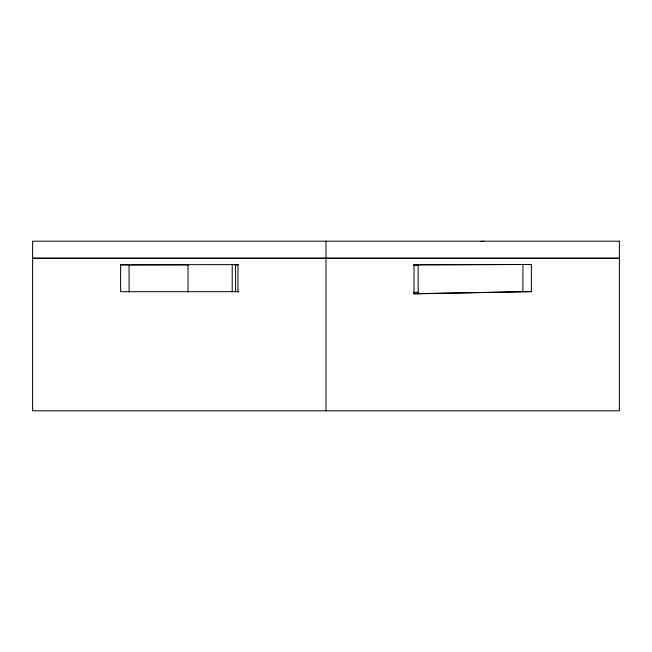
<?xml version="1.0" encoding="UTF-8"?>
<svg xmlns="http://www.w3.org/2000/svg" width="652" height="652" viewBox="0 0 652 652"><rect width="100%" height="100%" fill="white"/><g stroke="black" fill="none" stroke-linecap="round" stroke-linejoin="round"><path stroke-width="0.98" d="M480.565 241.542L483.597 241.191M413.645 293.718L531.38 291.583L531.38 264.484L413.645 264.785M531.38 291.583L414.02 293.873L414.02 264.81L531.38 264.484M413.645 265.185L418.706 265.168M413.645 292.292L418.706 292.267M238.355 291.68L120.62 291.68L120.62 264.81L238.355 264.598M32.6 258.135L619.4 258.135M32.6 258.347L619.4 258.347M128.713 264.916L188.404 264.859M234.948 264.818L238.355 264.818M120.62 264.81L129.088 264.81L129.088 292.023M522.912 264.484L522.912 291.583M418.144 264.419L418.144 293.75M326 241.191L326 258.135M326 258.347L326 410.809M237.98 264.582L237.98 291.917M235.592 264.419L235.592 291.721M232.202 264.419L232.202 291.721M188.037 264.419L188.037 291.721M619.4 241.191L32.6 241.191L32.6 410.809L619.4 410.809L619.4 241.191"/></g></svg>
